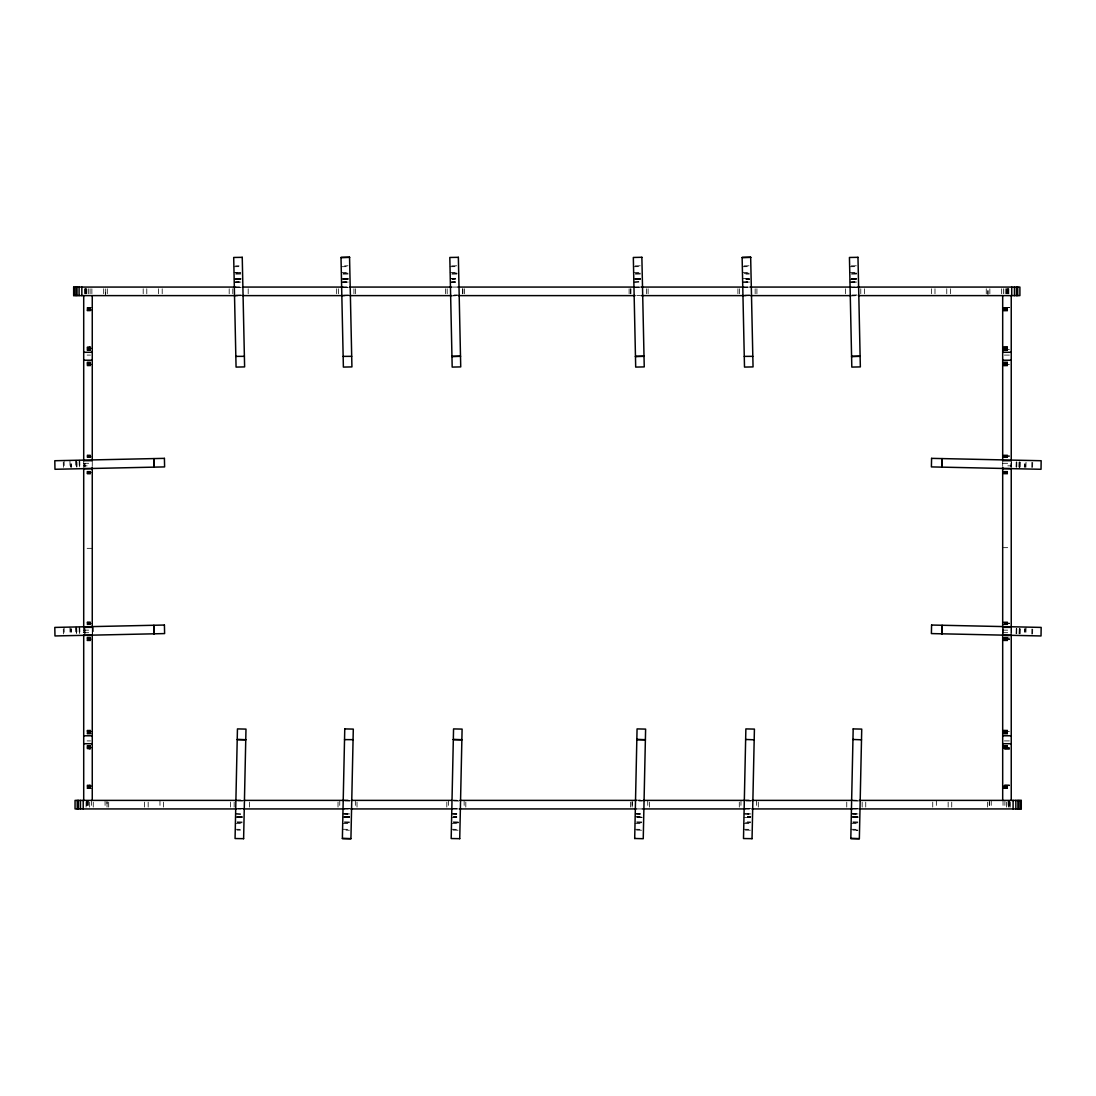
<?xml version="1.0" encoding="UTF-8"?>
<svg xmlns="http://www.w3.org/2000/svg" width="1096" height="1096" viewBox="0 0 1096 1096"><rect width="100%" height="100%" fill="white"/><g stroke="black" fill="none" stroke-linecap="round" stroke-linejoin="round"><path stroke-width="0.75" stroke-dasharray="5 3.75" d="M1002.689 633.42L1002.73 626.583M1003.443 633.433L1003.552 628.309M1010.923 466.923L1011.005 463.498M1011.266 466.923L1011.416 460.087M1010.923 633.598L1011.033 628.474M1011.266 633.598L1011.416 626.761M1016.102 467.033L1016.252 460.197M1016.307 467.033L1016.417 461.909M1016.759 467.047L1016.869 460.21M1019.02 467.088L1019.129 461.964M1019.198 467.102L1019.349 460.265M1019.595 467.102L1019.609 461.978M1016.102 633.707L1016.252 626.871M1019.842 467.115L1019.992 460.279M1016.307 633.707L1016.417 628.583M1019.965 467.115L1020.088 460.279M1016.732 633.721L1016.869 626.885M1019.02 633.776L1019.349 626.939M1019.554 633.789L1019.705 628.652M1019.842 633.789L1019.992 626.953M1019.965 633.789L1020.088 626.953M1024.335 467.211L1024.404 463.786M1025.171 463.814L1025.089 467.225L1025.253 463.814M1025.925 467.239L1026.062 460.402M1024.376 632.173L1024.445 628.762M1025.13 632.2L1025.198 628.775L1025.212 632.2M1025.952 632.214L1026.062 627.09M1031.774 467.375L1031.925 460.539M1032.596 467.389L1032.706 462.265M1031.788 634.05L1031.925 627.213M1032.596 634.063L1032.706 628.94M235.585 265.89L239.01 265.807M233.9 266.739L239.024 266.643M344.61 265.862L348.035 265.78M341.212 266.739L348.049 266.602M451.703 265.89L456.827 265.78M450.018 266.739L456.854 266.602M235.736 272.548L240.86 272.438L234.023 272.603M235.75 273.397L240.873 273.192M235.763 274.151L240.901 274.041M635.214 265.89L640.338 265.78M341.336 272.603L348.172 272.452M633.515 266.739L640.352 266.602M343.062 273.397L348.186 273.192M343.075 274.151L348.213 274.041M744.02 265.89L749.143 265.78M450.141 272.603L456.977 272.452M742.321 266.739L749.157 266.602M456.991 273.192L451.867 273.301L456.991 273.288M234.16 278.685L240.997 278.411M451.881 274.151L457.018 274.041M234.174 279.316L241.01 279.192M851.332 265.862L856.456 265.78M235.887 279.466L241.01 279.357M849.633 266.739L856.469 266.602M341.473 278.685L348.309 278.48M633.652 272.603L640.489 272.438M341.486 279.316L348.323 279.192M234.229 281.795L241.065 281.617M343.199 279.466L348.323 279.357M635.379 273.397L640.502 273.192M235.941 282.179L241.065 282.069M234.243 282.426L241.079 282.275M635.392 274.151L640.516 274.041M451.977 278.521L455.402 278.521M450.278 278.685L455.402 278.576M451.99 278.932L455.402 278.918M742.458 272.603L749.294 272.438M455.415 279.206L451.99 279.288L455.415 279.398M341.541 281.795L348.377 281.617M744.184 273.397L749.308 273.192M343.254 282.179L348.377 282.069M341.555 282.426L348.391 282.275M745.91 274.11L749.322 274.041M849.77 272.603L856.606 272.452M450.346 281.795L455.47 281.658M856.62 273.192L851.482 273.301L856.62 273.288M452.059 282.179L455.47 282.11M450.36 282.426L455.484 282.316M635.488 278.521L640.612 278.411L633.776 278.685M234.339 287.248L241.175 287.111M237.764 287.522L241.189 287.453M851.51 274.151L856.634 274.041M633.789 279.316L640.626 279.192M635.502 279.466L640.639 279.357M341.651 287.248L348.487 287.111M742.581 278.685L749.417 278.411M343.377 287.563L348.501 287.453M746.006 278.85L749.431 278.781L746.006 278.959M746.02 279.261L749.431 279.179M633.844 281.795L638.968 281.658M746.02 279.425L749.431 279.357M633.858 282.426L638.982 282.11M851.606 278.891L856.743 278.822M849.907 279.316L856.743 279.192M742.65 281.795L749.486 281.617M851.619 279.466L856.743 279.357M746.075 282.138L749.5 282.069M742.663 282.426L749.5 282.275M236.215 295.043L241.353 294.934M849.962 281.795L856.798 281.617M851.674 282.179L856.812 282.069M236.243 295.797L241.367 295.687L234.53 295.947M849.975 282.426L856.812 282.275M633.968 287.248L639.091 287.138M635.68 287.563L639.105 287.481M343.528 295.043L348.665 294.934M343.555 295.797L348.679 295.687L341.842 295.947M742.773 287.248L747.897 287.138M744.485 287.563L747.91 287.481M454.045 295.002L457.457 294.934M450.648 295.947L457.484 295.687M850.085 287.248L856.921 287.111M853.51 287.522L856.921 287.453M744.65 295.043L749.774 294.934M744.663 295.797L749.787 295.687L742.951 295.947M851.962 295.043L857.086 294.934M850.263 295.947L857.099 295.687M234.941 287.07L241.86 287.07M342.253 287.07L350.199 287.07M452.552 287.07L457.895 287.07M635.091 287.07L641.023 287.07M743.362 287.07L749.828 287.07M851.976 287.07L858.62 287.07M237.517 295.619L241.298 295.619M343.623 295.619L348.679 295.619M453.374 295.619L457.484 295.619M636.79 295.619L640.187 295.619M744.883 295.619L749.952 295.619M852.263 295.619L856.058 295.619M92.256 307.414L87.118 307.414L90.543 307.414M87.118 307.647L90.543 307.647M1002.689 307.647L1009.526 307.647M87.118 307.894L90.543 307.894M1002.689 307.894L1009.526 307.894M87.118 308.223L90.543 308.223M1002.689 308.223L1009.526 308.223M87.118 308.579L90.543 308.579M1002.689 308.579L1009.526 308.579M87.118 308.949L90.543 308.949M1002.689 308.949L1009.526 308.949M87.118 309.332L90.543 309.387M1002.689 309.332L1009.526 309.387M87.118 309.689L90.543 309.593M1002.689 309.689L1009.526 309.593M87.118 309.826L92.256 309.826M1002.689 309.826L1009.526 309.826M87.118 310.113L92.256 310.113M1002.689 310.004L1009.526 310.113M87.118 310.278L90.543 310.278M1002.689 310.278L1009.526 310.278M87.118 310.415L90.543 310.497M1002.689 310.415L1009.526 310.497M87.118 310.702L90.543 310.675M1002.689 310.812L1009.526 310.702M87.118 310.908L90.543 310.908M1002.689 310.908L1009.526 310.908M87.118 346.911L90.543 346.911L87.118 347.117M1002.689 346.911L1009.526 346.911L1002.689 347.117M87.118 347.254L90.543 347.24M1002.689 347.24L1009.526 347.254M87.118 347.514L90.543 347.432M1002.689 347.514L1009.526 347.432M87.118 347.651L90.543 347.816M1002.689 347.651L1009.526 347.816M87.118 347.925L90.543 347.925M1002.689 347.925L1009.526 347.925M87.118 348.131L92.256 348.131M1002.689 348.131L1009.526 348.24M87.118 348.391L90.543 348.391M1002.689 348.391L1009.526 348.391M87.118 348.596L92.256 348.638M1002.689 348.638L1009.526 348.638M90.543 348.816L87.118 348.966L90.543 349.144M1002.689 348.816L1009.526 348.912M1002.689 349.021L1009.526 349.144M87.118 349.281L90.543 349.35M1002.689 349.281L1009.526 349.35M87.118 349.542L90.543 349.542M1004.388 349.542L1009.526 349.542M87.118 349.706L90.543 349.706M1002.689 349.706L1009.526 349.706M87.118 350.021L90.543 350.021M1002.689 350.021L1009.526 350.021M87.118 350.282L90.543 350.282M1002.689 350.282L1009.526 350.282M87.118 350.501L90.543 350.501M1002.689 350.501L1009.526 350.501M87.118 355.09L90.543 355.09M1004.388 355.09L1009.526 355.09M87.118 361.995L90.543 361.995M1002.689 361.995L1009.526 361.995M87.118 362.297L90.543 362.31M1002.689 362.31L1009.526 362.297M87.118 362.543L90.543 362.543M1002.689 362.543L1009.526 362.543M87.118 362.79L90.543 362.79M1002.689 362.79L1009.526 362.79M87.118 363.105L90.543 363.105M1002.689 363.105L1009.526 363.105M87.118 363.187L90.543 363.187M1002.689 363.187L1009.526 363.187M87.118 363.461L90.543 363.461M1002.689 363.461L1009.526 363.461M87.118 363.749L90.543 363.612M1002.689 363.612L1009.526 363.749M87.118 363.845L90.543 363.872M1002.689 363.968L1009.526 363.845M87.118 364.173L92.256 364.16M1002.689 364.173L1009.526 364.173M87.118 364.447L90.543 364.447M1004.388 364.447L1009.526 364.447M87.118 364.708L92.256 364.708M1002.689 364.708L1009.526 364.584M90.543 364.9L87.118 364.9L90.543 365.16M1002.689 364.9L1009.526 364.9L1002.689 365.16M87.118 365.31L90.543 365.379M1002.689 365.379L1009.526 365.31M90.543 365.557L87.118 365.585L90.543 365.79M1002.689 365.557L1009.526 365.585L1002.689 365.79M87.118 365.9L90.543 365.9M1002.689 365.9L1009.526 365.9M87.118 455.087L90.543 455.114M1002.689 455.087L1009.526 455.114M87.118 455.196L90.543 455.292L87.118 455.415M1002.689 455.196L1009.526 455.292L1002.689 455.429M87.118 455.607L90.543 455.826M1002.689 455.703L1009.526 455.826M87.118 456.416L90.543 456.32M1002.689 456.32L1009.526 456.416M87.118 456.594L90.543 456.594M1002.689 456.594L1009.526 456.594M87.118 456.854L92.256 456.854M1002.689 456.854L1009.526 456.772M87.118 457.142L90.543 457.114M1002.689 457.114L1009.526 457.142M87.118 457.238L90.543 457.361L87.118 457.525M1002.689 457.361L1009.526 457.238M1002.689 457.525L1009.526 457.484M83.707 463.293L92.256 463.293M1002.689 463.293L1011.238 463.293M83.707 465.855L87.118 465.855M1007.813 465.855L1011.238 465.855M87.118 471.28L90.543 471.28M1002.689 471.28L1009.526 471.28M87.118 471.403L90.543 471.403M1002.689 471.403L1009.526 471.403M87.118 471.677L90.543 471.636M1002.689 471.636L1009.526 471.677M87.118 472.02L90.543 471.828M1002.689 471.828L1009.526 471.951M87.118 472.184L90.543 472.075M1002.689 472.075L1009.526 472.184M87.118 472.376L92.256 472.376M1002.689 472.376L1009.526 472.445M87.118 472.623L90.543 472.623M1002.689 472.623L1009.526 472.623M87.118 472.883L90.543 472.76M1002.689 472.76L1009.526 472.883M87.118 473.184L90.543 473.075M1002.689 473.075L1009.526 473.184M87.118 473.335L90.543 473.335M1002.689 473.335L1009.526 473.335M87.118 473.486L90.543 473.554M1002.689 473.486L1009.526 473.554M87.118 473.732L90.543 473.76M1002.689 473.76L1009.526 473.732M87.118 473.965L90.543 473.979M1002.689 473.883L1009.526 473.965M1002.689 547.671L1009.526 547.671M87.118 548.329L92.256 548.329M87.118 622.021L90.543 621.953M1002.689 622.021L1009.526 622.035M87.118 622.117L90.543 622.24M1002.689 622.268L1009.526 622.24M87.118 622.446L90.543 622.514M1002.689 622.446L1009.526 622.514M87.118 622.665L90.543 622.665M1002.689 622.665L1009.526 622.665M87.118 622.816L90.543 622.925M1002.689 622.816L1009.526 622.925M87.118 623.117L90.543 623.117L87.118 623.377M1009.526 623.117L1002.689 623.117L1009.526 623.377M87.118 623.556L92.256 623.624L87.118 623.816M1009.526 623.624L1002.689 624.049M87.118 623.98L90.543 623.925M90.543 624.172L87.118 624.323L90.543 624.364M1002.689 624.172L1009.526 624.323L1002.689 624.364M87.118 624.72L90.543 624.597M1002.689 624.597L1009.526 624.72M83.707 630.145L92.256 630.145M1002.689 630.145L1011.238 630.145M83.707 632.707L92.256 632.707M1002.689 632.707L1011.238 632.707M87.118 637.064L90.543 637.064M1004.388 637.064L1009.526 637.064M87.118 637.324L90.543 637.324M1002.689 637.324L1009.526 637.324M87.118 637.543L90.543 637.543M1002.689 637.543L1009.526 637.543M87.118 637.804L90.543 637.804M1002.689 637.804L1009.526 637.804M87.118 638.242L90.543 638.119M1002.689 638.119L1009.526 638.242M87.118 638.475L90.543 638.475M1002.689 638.475L1009.526 638.475M87.118 638.639L90.543 638.516M1002.689 638.516L1009.526 638.639M87.118 638.763L90.543 638.886M1009.526 638.763L1002.689 638.858L1009.526 639.146M87.118 639.146L92.256 639.146M87.118 639.228L90.543 639.228M1002.689 639.406L1009.526 639.228M87.118 639.982L90.543 639.9M1002.689 639.982L1009.526 639.9M87.118 640.174L90.543 640.297M1002.689 640.297L1009.526 640.174M87.118 640.393L90.543 640.393M1002.689 640.393L1009.526 640.393M87.118 640.571L90.543 640.585M1002.689 640.585L1009.526 640.571M87.118 640.817L90.543 640.804M1002.689 640.817L1009.526 640.804M87.118 730.196L90.543 730.1M1002.689 730.1L1009.526 730.128M87.118 730.292L90.543 730.443M1002.689 730.292L1009.526 730.416M87.118 730.621L90.543 730.69M1002.689 730.69L1009.526 730.621M87.118 730.84L90.543 730.84M1002.689 730.84L1009.526 730.84M87.118 730.991L90.543 731.101M1002.689 731.101L1009.526 730.991M87.118 731.416L92.256 731.292M1002.689 731.292L1009.526 731.416M87.118 731.553L90.543 731.553M1004.388 731.553L1009.526 731.553M87.118 731.827L92.256 731.827M1002.689 731.827L1009.526 731.827M87.118 731.936L90.543 732.032L87.118 732.251M1002.689 731.936L1009.526 732.032L1002.689 732.128M87.118 732.539L90.543 732.388M1002.689 732.539L1009.526 732.388M87.118 732.813L90.543 732.895M1002.689 732.895L1009.526 732.813M87.118 733.21L90.543 733.21M1002.689 733.21L1009.526 733.21M87.118 733.457L90.543 733.457M1002.689 733.457L1009.526 733.457M87.118 733.703L92.256 733.703M1002.689 733.69L1009.526 733.703M87.118 734.005L90.543 734.005M1002.689 734.005L1009.526 734.005M87.118 740.91L90.543 740.91M1004.388 740.91L1009.526 740.91M87.118 745.499L90.543 745.499M1002.689 745.499L1009.526 745.499M87.118 745.718L90.543 745.718M1002.689 745.718L1009.526 745.718M87.118 745.979L90.543 745.979M1002.689 745.979L1009.526 745.979M87.118 746.458L90.543 746.294M1002.689 746.294L1009.526 746.458M87.118 746.718L90.543 746.65M1002.689 746.65L1009.526 746.718M87.118 746.856L90.543 746.856M1002.689 746.856L1009.526 746.856M87.118 747.088L90.543 747.034M1002.689 747.184L1009.526 746.979M87.118 747.349L92.256 747.362M1002.689 747.404L1009.526 747.362M87.118 747.609L90.543 747.609M1002.689 747.609L1009.526 747.609M87.118 747.76L90.543 747.76M1009.526 747.76L1002.689 747.76L1009.526 748.075M87.118 748.075L92.256 747.869M87.118 748.184L90.543 748.184M1002.689 748.184L1009.526 748.184M90.543 748.349L87.118 748.486L90.543 748.76M1002.689 748.486L1009.526 748.349M1002.689 748.76L1009.526 748.568M87.118 748.883L90.543 748.993L87.118 749.061M87.118 784.983L90.543 785.092L87.118 785.188M1009.526 785.092L1002.689 785.024L1009.526 785.188M87.118 785.325L90.543 785.503M1009.526 785.325L1002.689 785.503L1009.526 785.722M87.118 785.585L90.543 785.722M87.118 785.887L92.256 785.887M1002.689 785.887L1009.526 785.996M87.118 786.175L92.256 786.175M1002.689 786.175L1009.526 786.175M87.118 786.407L90.543 786.312M1002.689 786.312L1009.526 786.407M87.118 786.668L90.543 786.613M1002.689 786.668L1009.526 786.613M87.118 787.051L90.543 787.051M1002.689 787.051L1009.526 787.051M87.118 787.421L90.543 787.421M1002.689 787.421L1009.526 787.421M87.118 787.777L90.543 787.777M1002.689 787.777L1009.526 787.777M87.118 788.106L90.543 788.106M1002.689 788.106L1009.526 788.106M87.118 788.353L90.543 788.353M1002.689 788.353L1009.526 788.353M87.118 788.586L92.256 788.586M1002.689 788.586L1009.526 788.586M238.887 800.381L242.682 800.381M344.993 800.381L350.049 800.381M453.045 800.381L458.854 800.381M638.16 800.381L643.256 800.381M746.266 800.381L751.322 800.381M853.633 800.381L857.428 800.381M237.613 808.93L245.956 808.93M344.445 808.93L351.569 808.93M453.045 808.93L459.498 808.93M637.036 808.93L642.393 808.93M744.732 808.93L751.418 808.93M853.085 808.93L858.689 808.93M851.647 800.053L856.771 800.272M853.332 800.957L858.456 801.066M744.335 800.053L751.171 800.203L746.034 800.203M746.02 800.957L751.144 801.066M635.529 800.053L642.366 800.203L638.941 800.244M638.927 800.998L642.338 801.066M853.168 808.437L858.291 808.547M452.018 800.053L458.854 800.313M851.455 808.752L858.291 808.889M453.703 800.957L458.84 801.066M745.855 808.437L750.979 808.547M343.212 800.053L350.049 800.203L344.925 800.203M744.143 808.752L750.979 808.889M344.911 800.957L350.035 801.066M235.9 800.053L242.737 800.203L237.613 800.203M851.345 813.575L858.182 813.725M853.058 813.821L858.182 813.931M237.599 800.957L242.723 801.066M851.332 814.205L858.168 814.383M744.033 813.575L750.87 813.725M747.445 813.862L750.87 813.931M744.02 814.205L750.856 814.383M852.989 816.534L858.127 816.643M851.277 816.684L858.113 816.808M453.552 808.437L456.964 808.519M451.826 808.752L456.964 808.862M851.263 817.315L858.1 817.589M635.228 813.575L640.365 813.684M636.94 813.821L640.352 813.89M635.214 814.205L640.352 814.314L636.927 814.273M747.39 816.575L750.815 816.643M747.39 816.753L750.801 816.808M747.376 817.041L750.801 817.123L747.376 817.15M344.747 808.437L349.871 808.547M343.021 808.752L349.857 808.889M743.951 817.315L750.787 817.589M635.173 816.684L642.009 816.643M239.147 808.478L242.559 808.547M636.872 817.013L641.996 817.178M852.88 821.849L858.004 821.959M235.709 808.752L242.545 808.889M451.73 813.575L456.854 813.684M453.429 813.821L456.854 813.89M852.866 822.603L857.99 822.808M451.716 814.205L456.84 814.342M851.14 823.397L857.976 823.562M747.28 821.89L750.692 821.959M342.925 813.575L349.761 813.725M344.624 813.821L349.747 813.931M745.554 822.699L750.678 822.712M342.911 814.205L349.747 814.383M453.374 816.534L456.785 816.602L453.374 816.712M453.36 817.109L456.772 817.137M743.828 823.397L750.664 823.562M451.648 817.315L456.772 817.424M453.347 817.479L456.772 817.479M636.762 821.849L641.886 821.959M235.613 813.575L242.449 813.931M636.749 822.699L641.872 822.712M235.599 814.205L242.435 814.383M344.569 816.534L349.693 816.643M342.856 816.684L349.693 816.808M635.022 823.397L641.859 823.562M342.843 817.315L349.679 817.52M851.003 829.261L857.839 829.398M237.257 816.534L242.38 816.643M235.544 816.684L242.38 816.808M453.251 821.849L458.388 821.959M235.53 817.424L242.367 817.589M458.361 822.712L453.237 822.603L458.361 822.808M743.705 829.261L750.541 829.398M451.511 823.397L458.347 823.562M745.39 830.138L750.513 830.22M344.459 821.849L349.583 821.959M344.432 822.699L349.569 822.712M634.899 829.247L641.735 829.412M342.706 823.397L349.542 823.548M636.584 830.11L641.708 830.22M237.147 821.849L242.271 821.959M237.12 822.603L242.257 822.808M235.393 823.397L242.23 823.562M451.388 829.247L458.224 829.412M453.073 830.11L458.21 830.22M342.582 829.261L349.419 829.398M345.98 830.152L349.405 830.247M235.27 829.247L240.394 829.371M236.969 830.11L240.38 830.179M93.27 626.583L93.311 633.42M92.448 628.309L92.557 633.433M84.995 463.498L85.077 466.923M84.652 463.512L84.735 466.923M84.967 628.474L85.077 633.598M84.625 628.474L84.735 633.598M79.748 460.197L79.898 467.033M79.583 461.909L79.693 467.033M79.131 460.21L79.241 467.047M76.871 461.964L76.98 467.088M76.652 460.265L76.816 467.102M76.391 461.978L76.446 467.102M76.008 460.279L76.158 467.115M79.748 626.871L79.898 633.707M75.912 460.279L76.103 467.115M79.583 628.583L79.693 633.707M79.131 626.885L79.241 633.721M76.652 626.939L76.98 633.776M76.295 628.652L76.446 633.789M76.008 626.953L76.103 633.789L75.912 626.953M71.596 463.786L71.665 467.211M70.829 463.814L70.911 467.225L70.747 463.814M69.939 460.402L70.062 467.239M71.555 628.762L71.624 632.173M70.87 632.2L70.802 628.775L70.788 632.2M69.939 627.09L70.034 632.214M64.075 460.539L64.226 467.375M63.267 462.265L63.404 467.389M64.075 627.213L64.226 634.05M63.294 628.94L63.376 634.063M1011.238 462.183L1011.238 468.266M1011.238 625.515L1011.238 633.817M1010.224 802.094L1010.224 807.218M1009.649 800.381L1009.813 807.218M1009.389 800.381L1009.485 807.218M1009.197 802.094L1009.197 807.218M1008.854 288.782L1008.854 293.906M1008.484 802.094L1008.484 807.218M1008.279 288.782L1008.43 295.619M1008.306 800.381L1008.306 807.218M1008.115 288.782L1008.019 295.619M1008.183 800.381L1008.183 807.218M1007.827 288.782L1007.827 293.906M1007.101 288.782L1007.101 293.906M1006.936 288.782L1006.936 295.619M1006.813 288.782L1006.813 295.619M1006.635 802.094L1006.635 807.218M1005.251 288.782L1005.251 293.906M1004.936 800.381L1004.868 807.218M1003.566 288.782L1003.498 295.619M1003.032 800.381L1003.032 807.218M1002.689 462.279L1002.689 465.855M1002.689 628.885L1002.689 633.721M1001.662 288.782L1001.662 293.906M991.236 800.381L991.222 807.218M989.852 288.782L989.866 295.619M989.332 800.381L989.332 807.218L989.263 802.094M987.962 295.619L987.962 288.782L987.893 293.906M987.633 802.094L987.633 807.218M986.263 288.782L986.263 293.906M951.739 802.094L951.739 807.218M950.369 288.782L950.369 293.906M948.15 802.094L948.15 807.218M946.766 288.782L946.766 293.906M936.354 800.381L936.34 807.218M934.984 288.782L934.984 295.619M932.737 802.094L932.737 807.218M931.367 288.782L931.367 293.906M865.744 802.094L865.744 807.218M864.374 288.782L864.374 293.906M862.155 802.094L862.155 807.218M860.785 288.782L860.785 293.906M846.756 802.094L846.756 807.218M845.386 288.782L845.386 293.906M758.295 802.094L758.295 807.218M756.911 288.782L756.911 293.906M756.528 800.381L756.596 807.218M755.158 288.782L755.158 295.619M740.992 800.381L740.923 807.218M739.622 288.782L739.622 295.619M739.293 802.094L739.293 807.218M737.923 288.782L737.923 293.906M649.49 802.094L649.49 807.218M648.106 288.782L648.106 293.906M647.722 800.381L647.791 807.218M646.421 288.782L646.352 295.619M632.187 800.381L632.187 807.218M632.118 802.094L632.118 807.218M630.817 288.782L630.817 295.619M630.748 288.782L630.748 293.906M630.488 802.094L630.488 807.218M629.118 288.782L629.118 293.906M465.814 802.094L465.814 807.218M464.444 288.782L464.444 293.906M464.115 800.381L464.183 807.218M462.813 288.782L462.813 293.906M462.745 288.782L462.745 295.619M448.593 800.381L448.524 807.218M447.141 288.782L447.223 295.619M446.825 802.094L446.825 807.218M445.456 288.782L445.456 293.906M357.022 802.094L357.022 807.218M355.638 288.782L355.638 293.906M355.323 800.381L355.378 807.218M353.94 288.782L353.94 295.619M339.787 800.381L339.719 807.218M338.335 288.782L338.417 295.619M338.02 802.094L338.02 807.218M336.65 288.782L336.65 293.906M249.559 802.094L249.559 807.218M248.189 288.782L248.189 293.906M234.16 802.094L234.16 807.218M232.79 288.782L232.79 293.906M230.557 802.094L230.557 807.218M229.187 288.782L229.187 293.906M163.564 802.094L163.564 807.218M162.194 288.782L162.194 293.906M159.961 800.381L159.975 807.218M158.605 288.782L158.591 295.619M148.166 802.094L148.166 807.218M146.796 288.782L146.796 293.906M144.576 802.094L144.576 807.218M143.192 288.782L143.192 293.906M108.682 802.094L108.682 807.218M107.298 288.782L107.298 293.906M107.038 802.094L107.038 807.218L106.97 800.381M105.668 293.906L105.668 288.782L105.6 295.619M105.065 800.381L105.079 807.218M103.695 288.782L103.695 295.619M93.283 802.094L93.242 807.218M92.256 462.279L92.256 465.855M92.256 628.885L92.256 633.721M91.872 288.782L91.9 295.619M91.448 800.381L91.379 807.218M90.078 288.782L90.078 295.619M89.68 802.094L89.68 807.218M88.31 288.782L88.31 293.906M88.132 800.381L88.132 807.218M88.009 800.381L87.831 807.218M86.927 800.381L87.105 807.218M86.748 288.782L86.748 295.619M86.817 800.381L86.831 807.218M86.639 288.782L86.639 295.619M86.653 800.381L86.502 807.218M86.091 802.094L86.091 807.218M85.735 288.782L85.543 295.619M85.447 288.782L85.447 295.619M85.132 288.782L85.283 295.619M84.721 288.782L84.721 293.906M83.707 462.183L83.707 468.266M83.707 627.734L83.707 633.817M240.997 278.781L235.873 278.932L240.997 278.877M348.309 278.781L343.185 278.891L348.309 278.822M640.626 278.822L635.488 278.891L640.626 278.877M856.73 278.48L849.893 278.576L856.73 278.535M1009.526 307.414L1002.689 307.414L1009.526 307.414M90.543 456.018L87.118 456.018L90.543 456.1M1009.526 456.018L1002.689 456.018L1009.526 456.1M90.543 639.585L87.118 639.585L90.543 639.68M1009.526 639.585L1002.689 639.585L1009.526 639.68M1009.526 748.979L1002.689 748.993L1009.526 749.061M858.113 817.178L852.989 817.013L858.113 817.219M641.982 817.52L635.159 817.315L641.982 817.589M349.679 817.123L344.555 817.013L349.679 817.178M857.826 830.22L852.702 830.11L857.826 830.247M242.367 817.123L237.243 817.013L242.367 817.219"/><path stroke-width="1.5" d="M243.613 838.714L245.984 729.1L237.448 728.909L235.065 838.536L243.613 838.673M459.731 838.714L462.101 729.1L453.552 728.909L451.182 838.536L459.731 838.673M634.694 838.536L637.064 728.909L645.613 729.1L643.242 838.714L634.694 838.481M752.048 838.714L754.418 729.1L745.869 728.909L743.499 838.536L752.048 838.673M941.957 467.143L942.149 458.594L942.108 467.143M941.957 633.817L942.149 625.268L942.108 633.817M242.243 257.327L233.695 257.464L236.065 367.091L244.614 366.9L242.243 257.286M341.007 257.519L349.556 257.327M458.361 257.327L449.812 257.464L452.182 367.091L460.731 366.9L458.361 257.286M742.129 257.519L750.678 257.327M857.976 257.327L849.441 257.464L851.811 367.091L860.346 366.9L857.976 257.286M235.832 356.378L244.381 356.337M343.144 356.378L351.693 356.337M451.949 356.378L460.498 356.2M451.963 356.529L460.498 356.337M635.461 356.378L644.01 356.2M635.461 356.529L644.01 356.337M744.266 356.378L752.815 356.337M851.578 356.378L860.127 356.2M851.578 356.529L860.127 356.337M235.804 287.07L73.665 287.07L73.665 295.619L235.804 295.619M242.517 287.07L343.062 287.07M349.802 287.07L451.675 287.07M457.895 287.07L634.406 287.07M641.023 287.07L743.828 287.07M749.828 287.07L851.318 287.07M857.319 287.07L1019.897 287.07L1019.897 295.619L858.332 295.619M242.627 295.619L343.007 295.619M349.802 295.619L451.675 295.619M458.471 295.619L635.091 295.619M641.146 295.619L743.759 295.619M750.555 295.619L850.934 295.619M83.707 352.282L92.256 352.282M1002.689 352.282L1011.238 352.282M83.707 360.228L92.256 360.228M1002.689 360.228L1011.238 360.228M83.707 460.69L92.256 460.69M1002.689 460.69L1011.238 460.69M83.707 468.636L92.256 468.636M1002.689 468.636L1011.238 468.636M83.707 627.364L92.256 627.364M1002.689 627.364L1011.238 627.364M83.707 635.31L92.256 635.31M1002.689 635.31L1011.238 635.31M83.707 735.772L92.256 735.772M1002.689 735.772L1011.238 735.772M83.707 743.718L92.256 743.718M1002.689 743.718L1011.238 743.718M236.613 800.381L75.049 800.381L75.049 808.93L236.613 808.93M243.997 800.381L344.391 800.381M351.172 800.381L451.36 800.381M459.841 800.381L636.461 800.381M643.256 800.381L745.129 800.381M751.925 800.381L852.304 800.381M859.127 800.381L1021.267 800.381L1021.267 808.93L859.127 808.93M243.627 808.93L344.445 808.93M350.693 808.93L452.538 808.93M459.265 808.93L636.461 808.93M642.393 808.93L745.129 808.93M751.87 808.93L852.414 808.93M852.948 739.471L861.497 739.8M745.636 739.471L754.185 739.8M636.831 739.471L645.38 739.663M636.831 739.622L645.38 739.8M453.333 739.471L461.868 739.663M453.319 739.622L461.868 739.8M344.528 739.622L353.076 739.663M237.216 739.471L245.764 739.663M237.216 739.622L245.751 739.8M850.811 838.481L859.36 838.673M342.39 838.481L350.925 838.673M154.043 467.143L153.851 458.594L153.892 467.143M154.043 633.817L153.851 625.268L153.892 633.817M1021.034 800.381L1021.034 808.93M1019.088 800.381L1019.088 808.93M1017.91 800.381L1017.91 808.93M1017.718 287.07L1017.718 295.619M1016.54 287.07L1016.54 295.619M1015.841 800.381L1015.841 808.93M1014.471 287.07L1014.471 295.619M1013.101 800.381L1013.101 808.93M1011.731 287.07L1011.731 295.619M1011.238 295.619L1011.238 460.937M1011.238 468.266L1011.238 627.734M1011.238 635.036L1011.238 800.381M1002.689 295.619L1002.689 460.895M1002.689 467.115L1002.689 627.734M1002.689 633.94L1002.689 800.381M92.256 295.619L92.256 460.895M92.256 467.115L92.256 627.734M92.256 635.105L92.256 800.381M83.707 295.619L83.707 460.964M83.707 468.266L83.707 627.734M83.707 635.064L83.707 800.381M83.214 800.381L83.214 808.93M81.844 287.07L81.844 295.619M80.46 800.381L80.46 808.93M79.09 287.07L79.09 295.619M78.405 800.381L78.405 808.93M77.227 800.381L77.227 808.93M77.021 287.07L77.021 295.619M75.857 287.07L75.857 295.619M73.912 287.07L73.912 295.619M344.761 728.909L342.377 838.536L350.925 838.714L353.296 729.1L344.761 728.909M853.181 728.909L850.811 838.536L859.36 838.714L861.73 729.1L853.181 728.909M931.586 458.361L931.395 466.91L1041.022 469.28L1041.159 460.731L931.586 458.361M931.586 625.035L931.395 633.584L1041.022 635.954L1041.159 627.405L931.586 625.035M349.556 257.286L341.007 257.464L343.377 367.091L351.926 366.9L349.556 257.286M641.872 257.286L633.324 257.464L635.694 367.091L644.243 366.9L641.872 257.286M750.664 257.286L742.129 257.464L744.499 367.091L753.048 366.9L750.664 257.286M164.414 458.361L54.8 460.731L54.978 469.28L164.606 466.91L164.414 458.361M164.414 625.035L54.8 627.419L54.978 635.954L164.606 633.584L164.414 625.035"/></g></svg>
